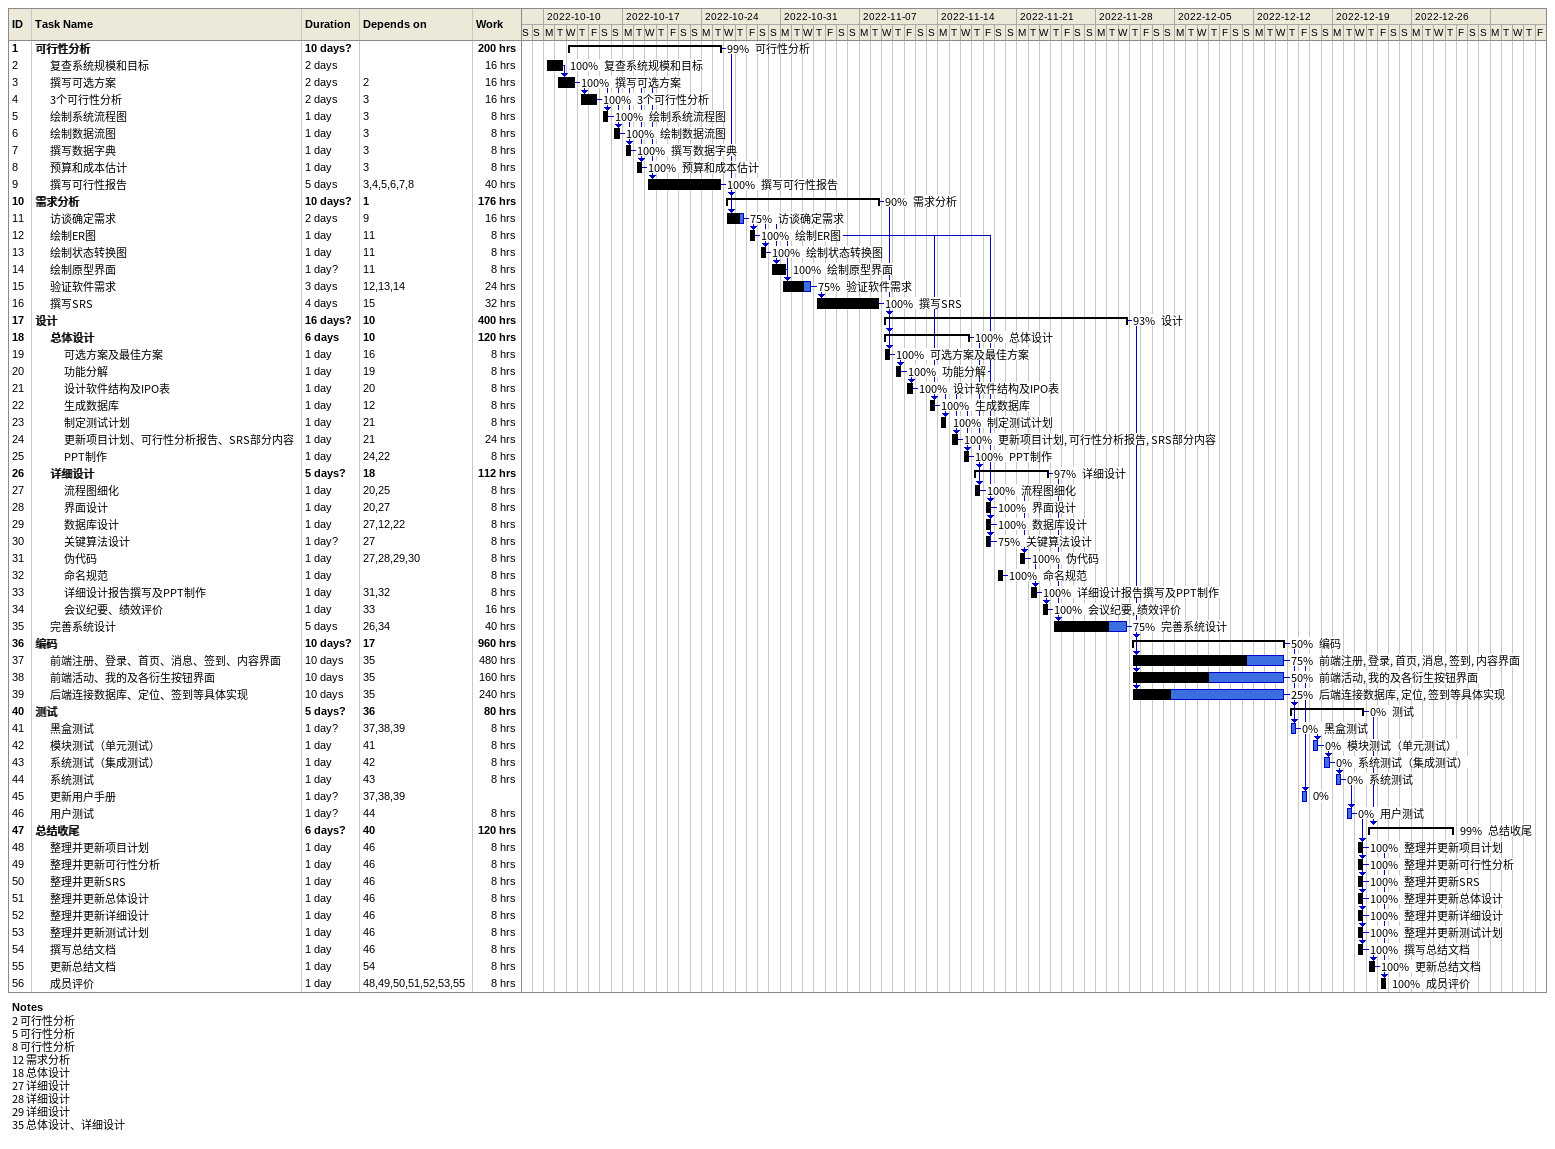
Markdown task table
| ID | Level | Task | Duration | Start | Finish | Predecessors | Resources | % complete | Work (h) |
|---|---|---|---|---|---|---|---|---|---|
| 1 | 1 | **可行性分析** | 10d? | 2022-10-12 | 2022-10-25 |  | 可行性分析 | 99 | 200 |
| 2 | 2 | 复查系统规模和目标 | 2d | 2022-10-10 | 2022-10-11 |  | 复查系统规模和目标 | 100 | 16 |
| 3 | 2 | 撰写可选方案 | 2d | 2022-10-11 | 2022-10-12 | 2 | 撰写可选方案 | 100 | 16 |
| 4 | 2 | 3个可行性分析 | 2d | 2022-10-13 | 2022-10-14 | 3 | 3个可行性分析 | 100 | 16 |
| 5 | 2 | 绘制系统流程图 | 1d | 2022-10-15 | 2022-10-15 | 3 | 绘制系统流程图 | 100 | 8 |
| 6 | 2 | 绘制数据流图 | 1d | 2022-10-16 | 2022-10-16 | 3 | 绘制数据流图 | 100 | 8 |
| 7 | 2 | 撰写数据字典 | 1d | 2022-10-17 | 2022-10-17 | 3 | 撰写数据字典 | 100 | 8 |
| 8 | 2 | 预算和成本估计 | 1d | 2022-10-18 | 2022-10-18 | 3 | 预算和成本估计 | 100 | 8 |
| 9 | 2 | 撰写可行性报告 | 5d | 2022-10-19 | 2022-10-25 | 3, 4, 5, 6, 7, 8 | 撰写可行性报告 | 100 | 40 |
| 10 | 1 | **需求分析** | 10d? | 2022-10-26 | 2022-11-08 | 1 | 需求分析 | 90 | 176 |
| 11 | 2 | 访谈确定需求 | 2d | 2022-10-26 | 2022-10-27 | 9 | 访谈确定需求 | 75 | 16 |
| 12 | 2 | 绘制ER图 | 1d | 2022-10-28 | 2022-10-28 | 11 | 绘制ER图 | 100 | 8 |
| 13 | 2 | 绘制状态转换图 | 1d | 2022-10-29 | 2022-10-29 | 11 | 绘制状态转换图 | 100 | 8 |
| 14 | 2 | 绘制原型界面 | 1d? | 2022-10-30 | 2022-10-31 | 11 | 绘制原型界面 | 100 | 8 |
| 15 | 2 | 验证软件需求 | 3d | 2022-10-31 | 2022-11-02 | 12, 13, 14 | 验证软件需求 | 75 | 24 |
| 16 | 2 | 撰写SRS | 4d | 2022-11-03 | 2022-11-08 | 15 | 撰写SRS | 100 | 32 |
| 17 | 1 | **设计** | 16d? | 2022-11-09 | 2022-11-30 | 10 | 设计 | 93 | 400 |
| 18 | 2 | **总体设计** | 6d | 2022-11-09 | 2022-11-16 | 10 | 总体设计 | 100 | 120 |
| 19 | 3 | 可选方案及最佳方案 | 1d | 2022-11-09 | 2022-11-09 | 16 | 可选方案及最佳方案 | 100 | 8 |
| 20 | 3 | 功能分解 | 1d | 2022-11-10 | 2022-11-10 | 19 | 功能分解 | 100 | 8 |
| 21 | 3 | 设计软件结构及IPO表 | 1d | 2022-11-11 | 2022-11-11 | 20 | 设计软件结构及IPO表 | 100 | 8 |
| 22 | 3 | 生成数据库 | 1d | 2022-11-13 | 2022-11-13 | 12 | 生成数据库 | 100 | 8 |
| 23 | 3 | 制定测试计划 | 1d | 2022-11-14 | 2022-11-14 | 21 | 制定测试计划 | 100 | 8 |
| 24 | 3 | 更新项目计划、可行性分析报告、SRS部分内容 | 1d | 2022-11-15 | 2022-11-15 | 21 | 更新项目计划, 可行性分析报告, SRS部分内容 | 100 | 24 |
| 25 | 3 | PPT制作 | 1d | 2022-11-16 | 2022-11-16 | 24, 22 | PPT制作 | 100 | 8 |
| 26 | 2 | **详细设计** | 5d? | 2022-11-17 | 2022-11-23 | 18 | 详细设计 | 97 | 112 |
| 27 | 3 | 流程图细化 | 1d | 2022-11-17 | 2022-11-17 | 20, 25 | 流程图细化 | 100 | 8 |
| 28 | 3 | 界面设计 | 1d | 2022-11-18 | 2022-11-18 | 20, 27 | 界面设计 | 100 | 8 |
| 29 | 3 | 数据库设计 | 1d | 2022-11-18 | 2022-11-18 | 27, 12, 22 | 数据库设计 | 100 | 8 |
| 30 | 3 | 关键算法设计 | 1d? | 2022-11-18 | 2022-11-18 | 27 | 关键算法设计 | 75 | 8 |
| 31 | 3 | 伪代码 | 1d | 2022-11-21 | 2022-11-21 | 27, 28, 29, 30 | 伪代码 | 100 | 8 |
| 32 | 3 | 命名规范 | 1d | 2022-11-19 | 2022-11-19 |  | 命名规范 | 100 | 8 |
| 33 | 3 | 详细设计报告撰写及PPT制作 | 1d | 2022-11-22 | 2022-11-22 | 31, 32 | 详细设计报告撰写及PPT制作 | 100 | 8 |
| 34 | 3 | 会议纪要、绩效评价 | 1d | 2022-11-23 | 2022-11-23 | 33 | 会议纪要, 绩效评价 | 100 | 16 |
| 35 | 2 | 完善系统设计 | 5d | 2022-11-24 | 2022-11-30 | 26, 34 | 完善系统设计 | 75 | 40 |
| 36 | 1 | **编码** | 10d? | 2022-12-01 | 2022-12-14 | 17 | 编码 | 50 | 960 |
| 37 | 2 | 前端注册、登录、首页、消息、签到、内容界面 | 10d | 2022-12-01 | 2022-12-14 | 35 | 前端注册, 登录, 首页, 消息, 签到, 内容界面 | 75 | 480 |
| 38 | 2 | 前端活动、我的及各衍生按钮界面 | 10d | 2022-12-01 | 2022-12-14 | 35 | 前端活动, 我的及各衍生按钮界面 | 50 | 160 |
| 39 | 2 | 后端连接数据库、定位、签到等具体实现 | 10d | 2022-12-01 | 2022-12-14 | 35 | 后端连接数据库, 定位, 签到等具体实现 | 25 | 240 |
| 40 | 1 | **测试** | 5d? | 2022-12-15 | 2022-12-21 | 36 | 测试 | 0 | 80 |
| 41 | 2 | 黑盒测试 | 1d? | 2022-12-15 | 2022-12-15 | 37, 38, 39 | 黑盒测试 | 0 | 8 |
| 42 | 2 | 模块测试（单元测试） | 1d | 2022-12-17 | 2022-12-17 | 41 | 模块测试（单元测试） | 0 | 8 |
| 43 | 2 | 系统测试（集成测试） | 1d | 2022-12-18 | 2022-12-18 | 42 | 系统测试（集成测试） | 0 | 8 |
| 44 | 2 | 系统测试 | 1d | 2022-12-19 | 2022-12-19 | 43 | 系统测试 | 0 | 8 |
| 45 | 2 | 更新用户手册 | 1d? | 2022-12-16 | 2022-12-16 | 37, 38, 39 |  | 0 |  |
| 46 | 2 | 用户测试 | 1d? | 2022-12-20 | 2022-12-20 | 44 | 用户测试 | 0 | 8 |
| 47 | 1 | **总结收尾** | 6d? | 2022-12-22 | 2022-12-29 | 40 | 总结收尾 | 99 | 120 |
| 48 | 2 | 整理并更新项目计划 | 1d | 2022-12-21 | 2022-12-21 | 46 | 整理并更新项目计划 | 100 | 8 |
| 49 | 2 | 整理并更新可行性分析 | 1d | 2022-12-21 | 2022-12-21 | 46 | 整理并更新可行性分析 | 100 | 8 |
| 50 | 2 | 整理并更新SRS | 1d | 2022-12-21 | 2022-12-21 | 46 | 整理并更新SRS | 100 | 8 |
| 51 | 2 | 整理并更新总体设计 | 1d | 2022-12-21 | 2022-12-21 | 46 | 整理并更新总体设计 | 100 | 8 |
| 52 | 2 | 整理并更新详细设计 | 1d | 2022-12-21 | 2022-12-21 | 46 | 整理并更新详细设计 | 100 | 8 |
| 53 | 2 | 整理并更新测试计划 | 1d | 2022-12-21 | 2022-12-21 | 46 | 整理并更新测试计划 | 100 | 8 |
| 54 | 2 | 撰写总结文档 | 1d | 2022-12-21 | 2022-12-21 | 46 | 撰写总结文档 | 100 | 8 |
| 55 | 2 | 更新总结文档 | 1d | 2022-12-22 | 2022-12-22 | 54 | 更新总结文档 | 100 | 8 |
| 56 | 2 | 成员评价 | 1d | 2022-12-23 | 2022-12-23 | 48, 49, 50, 51, 52, 53, 55 | 成员评价 | 100 | 8 |

Notes
- 2: 可行性分析
- 5: 可行性分析
- 8: 可行性分析
- 12: 需求分析
- 18: 总体设计
- 27: 详细设计
- 28: 详细设计
- 29: 详细设计
- 35: 总体设计、详细设计
